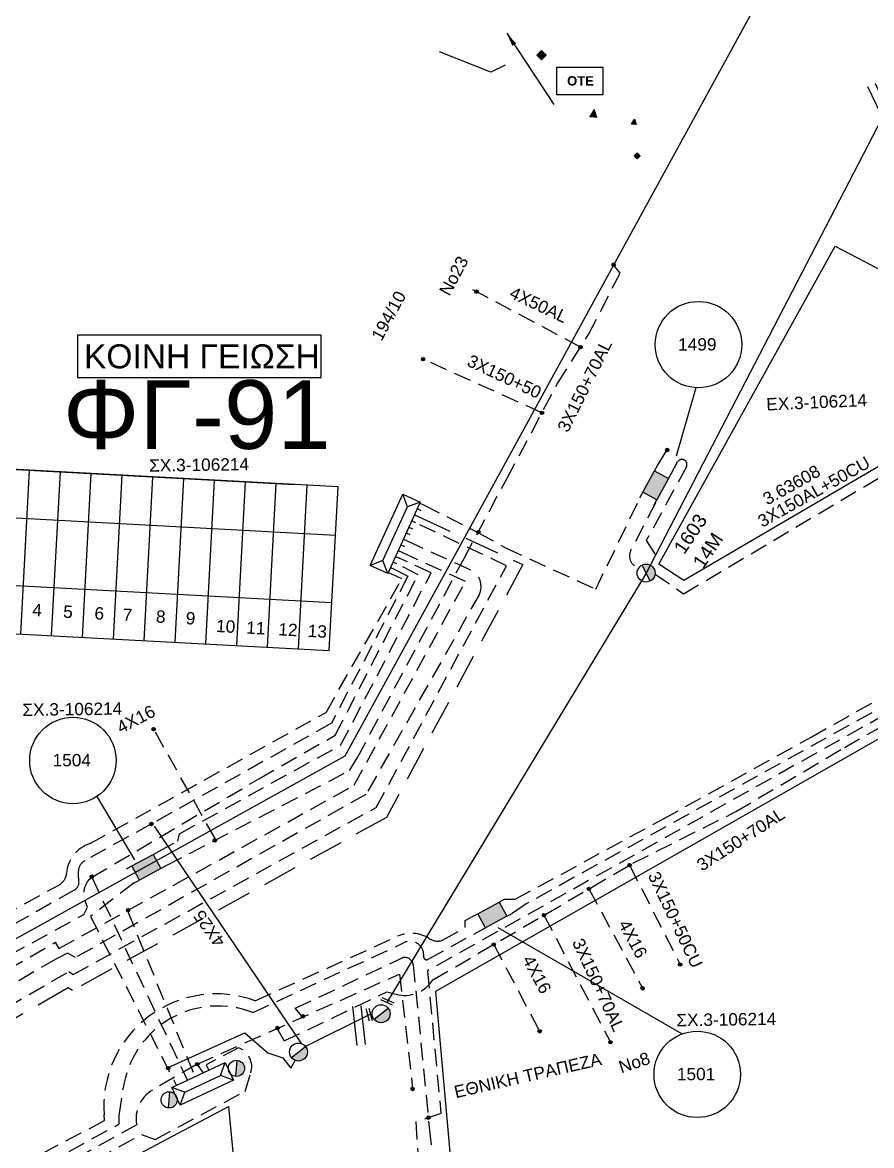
# Model space of a CAD drawing. Header units: millimetres. Extents: x 2101 to 3312, y 775 to 1363.
# Drawn here: x 2515.5 to 2577.4, y 827.7 to 909.6 of the extents above; entities that cross this region are included whole.
import ezdxf
from ezdxf.enums import TextEntityAlignment as Align

# ---------------------------------------------------------------- set-up
doc = ezdxf.new("R2010")
doc.units = ezdxf.units.MM
doc.linetypes.add('DASHED', pattern=[19.05, 12.7, -6.35])
for name, color, linetype in [('Link Box 4 Διευθύνσεων', 7, 'Continuous'), ('Pillar OTE', 7, 'Continuous'), ('Άγνωστα', 7, 'Continuous'), ('Ασφαλειοκιβώτια Χ.Τ 13 αναχωρήσεων', 7, 'Continuous'), ('Γυμνά εναέρια ΧΤ (3Φ)   4x50AL', 7, 'Continuous'), ('Εναέρια παροχή ΧΤ 4x16', 7, 'SYN_LINE'), ('Επιγραφές - Σχήματα', 7, 'Continuous'), ('Καλώδια ΧΤ   3x150+50CU', 7, 'DASHED'), ('Καλώδια ΧΤ   3x150+70AL', 7, 'DASHED'), ('Καλώδια ΧΤ   3x150AL+50CU', 7, 'DASHED'), ('Καλώδια ΧΤ   3x150AL+50XLPE', 7, 'DASHED'), ('Μηχανική τομή', 7, 'Continuous'), ('Στύλος ΦΜ', 7, 'Continuous'), ('Στύλος ΦΜ @ 1', 7, 'Continuous'), ('Συνδέσεις', 7, 'Continuous'), ('Συνεστραμμένα ΧΤ   3x70+54.6+25 AL', 7, 'SYN_LINE'), ('Τομή', 7, 'Continuous'), ('Υποσταθμός εναέριος 2 στύλων', 7, 'Continuous'), ('Υποσταθμός πόλεως', 7, 'Continuous'), ('Υπόβαθρο ΔΕΗ', 7, 'Continuous'), ('Υπόγεια καλώδια Παροχών ΧΤ   .0225', 7, 'DASHED'), ('Υπόγεια καλώδια Παροχών ΧΤ   4x25', 7, 'DASHED')]:
    doc.layers.add(name, color=color, linetype=linetype)
doc.styles.add('arial', font='arial.ttf')
doc.styles.get("Standard").update_dxf_attribs({"font": 'arial.ttf'})
doc.linetypes.add('SYN_LINE', pattern='A,0.5,-0.0001,["/\\/\\/\\/",Standard,S=0.1,R=0,X=0,Y=-0.05],-0.25', length=0.7501)
doc.dimstyles.new('ISO-25', dxfattribs={"dimtxt": 2.5, "dimasz": 2.5, "dimexe": 1.25, "dimexo": 0.625, "dimtad": 1, "dimtxsty": 'Standard', "dimcen": 2.5, "dimadec": 0, "dimazin": 0, "dimtfac": 1, "dimtmove": 0, "dimatfit": 3, "dimfxl": 1, "dimarcsym": 0})

# ---------------------------------------------------------------- blocks, each defined once
blk = doc.blocks.new('ΥΠΑΡΧΩΝ ΤΣΙΜΕΝΤΕΝΙΟΣ ΣΤΥΛΟΣ')
at = {"layer": 'Στύλος ΦΜ'}
blk.add_hatch(color=7, dxfattribs=at).paths.add_polyline_path([(-1.29, -2.28, 0.574793), (2.62, 0, 0.268822), (1.3, 2.27)])
at = {"layer": 'Στύλος ΦΜ', "color": 7}
blk.add_line((-1.29, -2.28), (1.3, 2.27), dxfattribs=at)
blk.add_circle((0, 0), 2.62, dxfattribs=at)
at = {"layer": 'Στύλος ΦΜ', "flags": 4}
for tag, p in [('ΑΡΙΘΜΟΣ', (-4.68, 8.05)), ('ΤΥΠΟΣ', (-4.91, 3.03))]:
    blk.add_attdef(tag, p, '', height=4, dxfattribs=at)
blk = doc.blocks.new('ΤΟΜΗ')
at = {"layer": 'Τομή', "ltscale": 40}
for p, q in [((-5.68, 0), (5.68, 0)), ((5.68, -2.33), (-5.68, -2.33))]:
    blk.add_line(p, q, dxfattribs=at)
blk = doc.blocks.new('ΜΗΧΑΝΙΚΗ ΤΟΜΗ')
at = {"layer": 'Μηχανική τομή', "ltscale": 40}
for p, q in [((-1.89, 0.78), (1.89, 0.78)), ((1.89, 0), (-1.89, 0))]:
    blk.add_line(p, q, dxfattribs=at)
blk = doc.blocks.new('ΥΠΟΣΤΑΘΜΟΣ ΕΝΑΕΡΙΟΣ ΕΠΙ 2 ΣΤΥΛΩΝ')
at = {"layer": 'Υποσταθμός εναέριος 2 στύλων', "linetype": 'Continuous'}
for points in [[(-11.97, -2.11, 0.574793), (-8.45, -0.07, 0.268822), (-9.64, 1.98)], [(9.68, -2.15, 0.574793), (13.19, -0.1, 0.268822), (12.01, 1.95)]]:
    blk.add_hatch(color=256, dxfattribs=at).paths.add_polyline_path(points)
for p, q in [((-11.97, -2.11), (-9.64, 1.98)), ((9.68, -2.15), (12.01, 1.95))]:
    blk.add_line(p, q, dxfattribs=at)
for centre in [(-10.81, -0.07), (10.84, -0.1)]:
    blk.add_circle(centre, 2.36, dxfattribs=at)
at = {"layer": 'Υποσταθμός πόλεως', "linetype": 'Continuous', "ltscale": 40}
blk.add_lwpolyline([(-8.57, 2.82), (8.57, 2.82), (8.57, -2.82), (-8.57, -2.82)], close=True, dxfattribs=at)
for points in [[(-5.75, 0), (-8.57, 2.82)], [(-8.57, -2.82), (-5.75, 0)], [(-5.75, 0), (5.75, 0)], [(5.75, 0), (8.57, 2.82)], [(8.57, -2.82), (5.75, 0)]]:
    blk.add_lwpolyline(points, dxfattribs=at)
at = {"layer": 'Υποσταθμός εναέριος 2 στύλων', "ltscale": 40, "flags": 1}
for tag, p in [('ΜΕΤΑΣΧΗΜΑΤΙΣΜΟΣ', (14.09, 2.51)), ('ΙΣΧΥΣ', (14.07, -0.28)), ('ΑΡΙΘΜΟΣ', (14.19, -3))]:
    blk.add_attdef(tag, p, '', height=1.8, dxfattribs=at)
blk = doc.blocks.new('LINK BOX 4 ΑΝΑΧΩΡΗΣΕΩΝ')
at = {"layer": 'Link Box 4 Διευθύνσεων', "ltscale": 40}
blk.add_hatch(color=256, dxfattribs=at).paths.add_polyline_path([(-3.54, 0), (-3.54, -4.67), (3.54, -4.67), (3.54, 0)])
for p, q in [((-3.54, 0), (-5.33, 0)), ((5.33, 0), (3.54, 0)), ((-3.54, -4.67), (-5.33, -4.67)), ((5.33, -4.67), (3.54, -4.67))]:
    blk.add_line(p, q, dxfattribs=at)
blk.add_lwpolyline([(-3.54, -4.67), (-3.54, 0), (3.54, 0), (3.54, -4.67)], close=True, dxfattribs=at)
blk = doc.blocks.new('_ΣΥΝΔΕΣΗ')
at = {"layer": 'Συνδέσεις', "linetype": 'SYN_LINE', "ltscale": 40}
blk.add_hatch(color=256, dxfattribs=at).paths.add_polyline_path([(0.5, -0.01, 1), (-0.5, -0.01, 1)])
at = {"layer": 'Συνδέσεις'}
blk.add_circle((0, -0.01), 0.5, dxfattribs=at)
blk = doc.blocks.new('ΑΣΦΑΛΕΙΟΚΙΒΩΤΙΟ ΥΠΟΣΤΑΘΜΟΥ 13 ΑΝΑΧΩΡΗΣΕΩΝ')
at = {"layer": 'Ασφαλειοκιβώτια Χ.Τ 13 αναχωρήσεων', "ltscale": 40}
for p, q in [((-23.86, 58.34), (23.96, 58.34)), ((-9.78, 58.34), (-9.78, -58.66)), ((9.87, 58.34), (9.87, -58.66)), ((23.96, 58.34), (23.96, -45.89)), ((-23.86, 49.34), (23.96, 49.34)), ((-23.86, 40.34), (23.96, 40.34)), ((-23.86, 31.34), (23.96, 31.34)), ((-23.86, 22.34), (23.96, 22.34)), ((-23.86, 13.34), (23.96, 13.34)), ((-23.86, 4.34), (23.96, 4.34)), ((-23.86, -4.66), (23.96, -4.66)), ((-23.86, -13.66), (23.96, -13.66)), ((-23.86, -22.66), (23.96, -22.66)), ((-23.86, -31.66), (23.96, -31.66)), ((-23.86, -40.66), (23.96, -40.66)), ((-23.86, -49.66), (23.96, -49.66))]:
    blk.add_line(p, q, dxfattribs=at)
at = {"layer": 'Ασφαλειοκιβώτια Χ.Τ 13 αναχωρήσεων'}
blk.add_lwpolyline([(-23.86, -58.66), (23.96, -58.66), (23.96, 58.34), (-23.86, 58.34)], close=True, dxfattribs=at)
for s, p in [('1', (-18.41, 55.03)), ('2', (-18.41, 46.46)), ('3', (-18.41, 37.39)), ('4', (-18.41, 28.36)), ('5', (-18.41, 19.35)), ('6', (-18.41, 10.22)), ('7', (-18.41, 1.97)), ('8', (-18.41, -7.71)), ('9', (-18.41, -16.41)), ('10', (-20.21, -25.37)), ('11', (-20.21, -34.17)), ('12', (-20.21, -43.54)), ('13', (-20.21, -52.1))]:
    blk.add_text(s, height=3.6, rotation=270, dxfattribs=at).set_placement(p)
at = {"layer": 'Ασφαλειοκιβώτια Χ.Τ 13 αναχωρήσεων', "ltscale": 40}
for tag, height, p in [('ΟΝΟΜΑ', 5, (1.15, 62.43)), ('ΚΕΙΜΕΝΟ 1', 2, (17.15, 53.4)), ('ΚΕΙΜΕΝΟ 2', 2, (17.15, 44.69)), ('ΚΕΙΜΕΝΟ 3', 2, (16.99, 35.93)), ('ΚΕΙΜΕΝΟ 4', 2, (16.99, 26.95)), ('ΚΕΙΜΕΝΟ 5', 2, (16.99, 18.11)), ('ΚΕΙΜΕΝΟ 6', 2, (16.99, 9.19)), ('ΚΕΙΜΕΝΟ 7', 2, (16.99, 0.11)), ('ΚΕΙΜΕΝΟ 8', 2, (16.99, -8.61)), ('ΚΕΙΜΕΝΟ 9', 2, (16.99, -17.74)), ('ΚΕΙΜΕΝΟ 10', 2, (16.99, -26.96)), ('ΚΕΙΜΕΝΟ 11', 2, (16.99, -36.04)), ('ΚΕΙΜΕΝΟ 12', 2, (16.99, -44.96)), ('ΚΕΙΜΕΝΟ 13', 2, (16.99, -54.16)), ('ΣΧ', 2, (1.2, -60.52))]:
    blk.add_attdef(tag, text='', height=height, dxfattribs=at).set_placement(p, align=Align.MIDDLE_CENTER)
blk = doc.blocks.new('ΥΠΟΣΤΑΘΜΟΣ ΠΟΛΕΩΣ 13 ΑΝΑΧΩΡΗΣΕΩΝ')
at = {"layer": 'Υποσταθμός πόλεως', "ltscale": 40}
for p, q in [((-11.12, -2.82), (-11.12, -4)), ((-9.53, -2.82), (-9.53, -4)), ((-7.77, -2.82), (-7.77, -4)), ((-5.99, -2.82), (-5.99, -4)), ((-4.14, -2.82), (-4.14, -4)), ((-2.3, -2.82), (-2.3, -4)), ((-0.43, -2.82), (-0.43, -4)), ((1.54, -2.82), (1.54, -4)), ((3.43, -2.82), (3.43, -4)), ((5.39, -2.82), (5.39, -4)), ((7.32, -2.82), (7.32, -4)), ((9.32, -2.82), (9.32, -4)), ((11.11, -2.82), (11.11, -4))]:
    blk.add_line(p, q, dxfattribs=at)
blk.add_lwpolyline([(-11.43, 2.82), (11.43, 2.82), (11.43, -2.82), (-11.43, -2.82)], close=True, dxfattribs=at)
for points in [[(-8.62, 0), (-11.43, 2.82)], [(-11.43, -2.82), (-8.62, 0)], [(-8.62, 0), (8.62, 0)], [(8.62, 0), (11.43, 2.82)], [(11.43, -2.82), (8.62, 0)]]:
    blk.add_lwpolyline(points, dxfattribs=at)
at = {"layer": 'Υποσταθμός πόλεως', "linetype": 'SYN_LINE', "ltscale": 40, "flags": 1}
for tag, p in [('ΜΕΤΑΣΧΗΜΑΤΙΣΜΟΣ', (12.22, 1.68)), ('ΙΣΧΥΣ', (12.2, -1.11)), ('ΑΡΙΘΜΟΣ', (12.32, -3.83))]:
    blk.add_attdef(tag, p, '', height=1.8, dxfattribs=at)
blk = doc.blocks.new('PILLAR ΟΤΕ')
at = {"layer": 'Pillar OTE', "ltscale": 40}
blk.add_lwpolyline([(-3.31, 2.02), (3.39, 2.02), (3.39, -1.99), (-3.31, -1.99)], close=True, dxfattribs=at)
at = {"layer": 'Pillar OTE', "insert": (-1.81, 0.71), "char_height": 1.3575, "width": 109.961, "attachment_point": 1}
blk.add_mtext('{\\fArial|b1|i0|c161|p34;OTE}', dxfattribs=at)
blk = doc.blocks.new('TSONTA XT1')
at = {"ltscale": 40}
h = blk.add_hatch(color=256, dxfattribs=at)
h.dxf.hatch_style = 1
h.paths.add_polyline_path([(595.96, 2487.66), (597.07, 2488.77), (595.96, 2489.87), (594.85, 2488.77)])
blk.add_lwpolyline([(594.85, 2488.77), (595.96, 2489.87), (597.07, 2488.77), (595.96, 2487.66)], close=True, dxfattribs=at)

msp = doc.modelspace()

# ---------------------------------------------------------------- hatches: boundary and pattern name
at = {"layer": 'Pillar OTE', "ltscale": 40}
h = msp.add_hatch(color=256, dxfattribs=at)
h.dxf.hatch_style = 1
h.paths.add_polyline_path([(2557.406, 902.635), (2557.164, 903.333), (2556.779, 902.692)])
h = msp.add_hatch(color=256, dxfattribs=at)
h.dxf.hatch_style = 1
h.paths.add_polyline_path([(2560.224, 902.155), (2560.086, 902.55), (2559.869, 902.187)])

# ---------------------------------------------------------------- linework, layer by layer
msp.add_lwpolyline([(2559.869, 902.187), (2560.086, 902.55), (2560.224, 902.155), (2559.869, 902.187)], dxfattribs=at)
at = {"layer": 'Άγνωστα', "color": 27}
for points in [[(2580.168, 906.567), (2560.941, 869.464)], [(2560.941, 869.464), (2542.042, 838.16)], [(2540.857, 837.304), (2536.129, 834.96)], [(2526.066, 833.411), (2531.695, 835.95), (2533.377, 834.495), (2534.479, 834.122), (2535.059, 833.375), (2535.37, 833.949)]]:
    msp.add_lwpolyline(points, dxfattribs=at)
at = {"layer": 'Άγνωστα', "color": 27, "linetype": 'DASHED', "ltscale": 0.1}
for points in [[(2553.352, 881.141), (2544.69, 885.052)], [(2561.763, 877.292), (2562.444, 878.413)], [(2544.723, 874.44), (2548.687, 872.415), (2550.708, 871.298), (2550.708, 871.298), (2550.708, 871.298), (2557.266, 868.281), (2560.594, 875.15)], [(2523.634, 846.879), (2520.459, 844.438), (2526.726, 832.113)]]:
    msp.add_lwpolyline(points, dxfattribs=at)
for points in [[(2562.788, 876.733), (2563.237, 877.556, -1), (2563.872, 877.21), (2560.954, 871.824), (2561.625, 870.784)], [(2561.619, 874.591), (2559.836, 871.143, 0.471444), (2560.397, 869.829, 27.387813)]]:
    msp.add_lwpolyline(points, format="xyb", dxfattribs=at)
at = {"layer": 'Άγνωστα', "color": 2, "linetype": 'DASHED', "ltscale": 0.1}
msp.add_lwpolyline([(2520.561, 847.295), (2527.525, 832.488)], dxfattribs=at)
at = {"layer": 'Άγνωστα', "color": 30, "linetype": 'DASHED', "ltscale": 0.1}
msp.add_lwpolyline([(2523.158, 844.856), (2528.072, 832.745)], dxfattribs=at)
at = {"layer": 'Άγνωστα', "color": 133, "linetype": 'DASHED', "ltscale": 0.1}
msp.add_lwpolyline([(2528.234, 833.673), (2542.977, 840.235), (2543.929, 831.864)], dxfattribs=at)
at = {"layer": 'Γυμνά εναέρια ΧΤ (3Φ)   4x50AL', "color": 27, "linetype": 'DASHED', "ltscale": 0.1}
msp.add_lwpolyline([(2556.159, 885.926), (2548.32, 890.112)], dxfattribs=at)
at = {"layer": 'Εναέρια παροχή ΧΤ 4x16', "linetype": 'DASHED', "ltscale": 0.1}
msp.add_lwpolyline([(2529.535, 850.111), (2525.062, 858.091)], dxfattribs=at)
at = {"layer": 'Εναέρια παροχή ΧΤ 4x16', "color": 133, "linetype": 'DASHED', "ltscale": 0.1}
for points in [[(2556.773, 846.443), (2560.685, 839.2)], [(2549.837, 842.397), (2553.185, 836.067)]]:
    msp.add_lwpolyline(points, dxfattribs=at)
at = {"layer": 'Επιγραφές - Σχήματα', "color": 190}
msp.add_lwpolyline([(2519.51, 883.718), (2537.266, 883.718), (2537.266, 886.805), (2519.51, 886.805)], close=True, dxfattribs=at)
at = {"layer": 'Επιγραφές - Σχήματα'}
for points in [[(2564.566, 882.963), (2563.131, 877.989)], [(2520.929, 853.183), (2523.657, 848.572)], [(2563.547, 835.874), (2550.164, 843.611)]]:
    msp.add_lwpolyline(points, dxfattribs=at)
for centre in [(2564.754, 886.107), (2519.181, 855.802), (2564.664, 832.929)]:
    msp.add_circle(centre, 3.149, dxfattribs=at)
at = {"layer": 'Καλώδια ΧΤ   3x150+50CU', "color": 27, "linetype": 'DASHED', "ltscale": 0.1}
msp.add_lwpolyline([(2543.524, 871.816), (2548.398, 869.575, -0.334185), (2548.801, 867.924), (2540.529, 853.327), (2519.367, 841.438), (2518.775, 841.763), (2517.975, 841.355), (2491.345, 825.709), (2483.118, 821.087, 0.198289), (2480.901, 818.275), (2473.848, 803.297), (2477.393, 801.128), (2477.651, 801.303, -0.33903), (2478.758, 801.239, -0.559377), (2478.636, 800.484, -0.373747)], format="xyb", dxfattribs=at)
at = {"layer": 'Καλώδια ΧΤ   3x150+50CU', "color": 30, "ltscale": 0.1}
msp.add_lwpolyline([(2441.875, 785.895), (2445.096, 788.205), (2446.378, 788.205), (2446.081, 788.635, -0.779766), (2447.843, 790.643, 0.028875), (2449.684, 789.829), (2472.421, 802.528), (2479.674, 819.098), (2481.367, 821.589), (2517.896, 842.554), (2518.162, 842.09), (2539.675, 854), (2547.773, 868.84), (2543.138, 870.972)], format="xyb", dxfattribs=at)
at = {"layer": 'Καλώδια ΧΤ   3x150+50CU', "color": 2, "ltscale": 0.1}
msp.add_lwpolyline([(2520.252, 845.104), (2520.06, 845.618, -0.33589), (2520.561, 847.295), (2532.717, 854.458), (2538.281, 857.64), (2544.343, 869.336), (2542.762, 870.147)], format="xyb", dxfattribs=at)
at = {"layer": 'Καλώδια ΧΤ   3x150+50CU', "color": 0, "ltscale": 0.1}
msp.add_lwpolyline([(2525.424, 849.171), (2526.821, 849.926), (2526.958, 850.465), (2538.683, 856.916), (2545.271, 869.466), (2542.947, 870.552)], dxfattribs=at)
at = {"layer": 'Καλώδια ΧΤ   3x150+50CU', "ltscale": 0.1}
msp.add_lwpolyline([(2542.578, 869.745), (2543.588, 869.224), (2538.016, 858.511), (2524.899, 851.176), (2520.04, 848.497, 0.21308), (2519.608, 847.927, 0.114138), (2519.608, 847.095, -0.340884), (2519.263, 846.341), (2493.831, 831.944), (2493.167, 832.682), (2482.915, 827.11), (2481.421, 827.681)], format="xyb", dxfattribs=at)
at = {"layer": 'Καλώδια ΧΤ   3x150+50CU', "color": 2, "ltscale": 0.1}
msp.add_lwpolyline([(2450.13, 842.319), (2462.788, 834.935), (2463.991, 835.44), (2467.516, 833.629), (2467.503, 832.419), (2475.098, 828.343), (2483.07, 823.886), (2497.301, 831.698), (2509.542, 838.854), (2519.966, 844.576), (2520.252, 845.104)], dxfattribs=at)
at = {"layer": 'Καλώδια ΧΤ   3x150+70AL', "color": 27, "ltscale": 0.1}
msp.add_lwpolyline([(2525.978, 848.144), (2539.319, 855.062), (2539.926, 856.029), (2547.702, 870.574), (2550.782, 876.333), (2554.495, 883.279), (2556.735, 886.842), (2559.04, 891.319), (2558.471, 892.05)], dxfattribs=at)
at = {"layer": 'Καλώδια ΧΤ   3x150+70AL', "color": 133, "ltscale": 0.1}
msp.add_lwpolyline([(2534.025, 836.345), (2534.576, 835.361), (2542.048, 838.937), (2542.723, 838.761, 0.3244), (2545.396, 839.806), (2559.979, 848.313), (2567.475, 852.075), (2575.385, 856.754), (2580.632, 859.71), (2580.737, 860.058, -0.251021), (2582.343, 861.662), (2585.126, 863.181), (2585.239, 863.559, -0.446979), (2588.142, 864.928), (2592.73, 867.287), (2592.821, 867.618, -0.418915), (2595.639, 869.196), (2613.498, 879.426), (2619.867, 876.116), (2610.194, 857.512), (2607.057, 858.873)], format="xyb", dxfattribs=at)
at = {"layer": 'Καλώδια ΧΤ   3x150+70AL', "color": 85, "linetype": 'DASHED', "ltscale": 0.1}
msp.add_lwpolyline([(2466.515, 857.985), (2466.711, 857.658, -0.659902), (2465.33, 855.744), (2455.66, 837.7), (2462.907, 833.789), (2462.228, 831.647, 0.386331), (2462.773, 830.461), (2479.554, 820.954), (2483.661, 818.768), (2497.033, 825.349), (2496.223, 827.247), (2518.874, 840.424), (2519.201, 840.203), (2541.283, 852.384), (2550.772, 869.992), (2544.128, 873.138)], format="xyb", dxfattribs=at)
at = {"layer": 'Καλώδια ΧΤ   3x150+70AL', "color": 151, "ltscale": 0.1}
msp.add_lwpolyline([(2467.309, 830.343), (2470.343, 833.659), (2475.945, 830.812, 0.255264), (2477.319, 830.853), (2478.406, 832.078), (2483.615, 829.604), (2487.288, 831.33), (2488.397, 831.068), (2492.997, 833.538, -0.308435), (2493.945, 833.438), (2518.197, 846.752, 0.257899), (2518.719, 847.577, -0.314962), (2520.431, 849.741), (2537.623, 859.311), (2543.154, 869.041), (2542.413, 869.384)], format="xyb", dxfattribs=at)
at = {"layer": 'Καλώδια ΧΤ   3x150+70AL', "color": 133, "ltscale": 0.1}
msp.add_lwpolyline([(2553.499, 844.533), (2558.34, 835.269)], dxfattribs=at)
at = {"layer": 'Καλώδια ΧΤ   3x150AL+50CU', "color": 27, "ltscale": 0.1}
msp.add_lwpolyline([(2561.591, 869.392), (2563.671, 867.948), (2580.306, 877.833), (2580.998, 877.496), (2606.206, 892.1), (2606.037, 878.734), (2612.911, 882.785), (2623.357, 877.24), (2610.984, 854.336), (2605.912, 856.69)], dxfattribs=at)
at = {"layer": 'Καλώδια ΧΤ   3x150AL+50CU', "color": 173, "ltscale": 0.1}
for points in [[(2550.625, 845.687), (2551.391, 845.687), (2562.152, 851.52), (2572.954, 857.501), (2578.289, 860.497, 0.277725), (2578.505, 860.878, -0.230888), (2579.06, 862.089), (2583.647, 864.486), (2584.016, 865.088, -0.323256), (2587.88, 866.701), (2591.014, 868.477), (2591.22, 868.971, -0.341394), (2595.637, 871.486), (2609.123, 879.652), (2613.203, 881.997), (2622.3, 876.998), (2610.744, 855.177), (2606.143, 857.271)], [(2480.766, 826.712), (2483.02, 825.783), (2492.287, 831.22), (2499.834, 817.98), (2515.294, 826.31), (2521.48, 829.553), (2521.449, 829.985, -0.544146), (2532.463, 838.295), (2542.838, 842.995, -0.256703), (2545.155, 842.816, 0.247489), (2546.149, 842.721), (2547.753, 843.626), (2547.753, 844.152), (2548.281, 844.421)]]:
    msp.add_lwpolyline(points, format="xyb", dxfattribs=at)
at = {"layer": 'Καλώδια ΧΤ   3x150AL+50CU', "color": 85, "ltscale": 0.1}
for points in [[(2606.463, 857.793), (2610.521, 855.933), (2621.494, 876.724), (2613.166, 881.167), (2595.564, 870.612), (2595.365, 870.627, 0.342903), (2591.456, 868.039), (2588.15, 866.047), (2587.879, 866.047, 0.39358), (2584.09, 864.075), (2579.683, 861.753, 0.378977), (2579.244, 860.592, -0.445293), (2579.043, 860.201), (2552.213, 845.355), (2551.18, 844.66)], [(2479.757, 824.494), (2479.232, 823.671), (2483.977, 820.828), (2493.683, 826.219), (2499.096, 816.475), (2513.894, 824.541), (2522.559, 829.314), (2522.559, 829.926), (2522.845, 831.923, -0.484045), (2532.3, 837.427), (2543.317, 842.532, -0.584113), (2544.732, 841.515, 0.6371), (2545.057, 841.317), (2548.835, 843.394)]]:
    msp.add_lwpolyline(points, format="xyb", dxfattribs=at)
at = {"layer": 'Καλώδια ΧΤ   3x150AL+50CU', "color": 6, "ltscale": 0.1}
msp.add_lwpolyline([(2606.77, 858.327), (2610.263, 856.757), (2620.631, 876.479), (2613.266, 880.326), (2595.497, 869.811), (2595.227, 869.811, 0.302276), (2591.933, 867.62), (2588.094, 865.425), (2587.917, 865.484, 0.421658), (2584.647, 863.809), (2580.609, 861.628), (2580.022, 860.084), (2545.011, 840.477), (2545.989, 830.086), (2544.154, 829.456), (2545.258, 814.477), (2546.348, 813.005), (2547.26, 805.289)], format="xyb", dxfattribs=at)
at = {"layer": 'Καλώδια ΧΤ   3x150AL+50CU', "color": 133, "linetype": 'DASHED', "ltscale": 0.1}
msp.add_lwpolyline([(2559.741, 848.175), (2563.419, 840.931)], dxfattribs=at)
at = {"layer": 'Καλώδια ΧΤ   3x150AL+50CU', "color": 5, "ltscale": 0.1}
msp.add_lwpolyline([(2449.35, 841.423), (2454.232, 838.865), (2454.232, 836.821), (2460.469, 833.227), (2460.39, 832.221), (2459.996, 830.467), (2477.585, 820.789), (2484.12, 817.425), (2493.427, 822.159), (2497.567, 813.73), (2524.172, 828.556), (2525.162, 828.177), (2531.724, 831.69), (2532.141, 833.028, 0.397649), (2531.241, 834.87), (2528.891, 833.62), (2529.079, 833.219)], format="xyb", dxfattribs=at)
at = {"layer": 'Καλώδια ΧΤ   3x150AL+50CU', "color": 133, "ltscale": 0.1}
msp.add_lwpolyline([(2528.687, 833.035), (2528.234, 833.673), (2524.972, 831.78, 0.319918), (2523.826, 829.253), (2498.381, 815.166), (2493.255, 824.897), (2483.738, 819.862), (2478.395, 822.671), (2478.723, 823.976), (2471.722, 827.835), (2470.755, 828.485)], format="xyb", dxfattribs=at)
at = {"layer": 'Καλώδια ΧΤ   3x150AL+50XLPE', "linetype": 'DASHED', "ltscale": 0.2}
msp.add_lwpolyline([(2544.329, 873.578), (2551.962, 870.092), (2542.024, 851.65), (2519.149, 839.032), (2518.835, 839.244), (2497.49, 826.826), (2498.794, 823.768), (2484.106, 816.296), (2458.889, 829.928), (2459.366, 832.709), (2453.232, 836.243), (2453.232, 838.261), (2432.122, 849.353, -0.518332), (2428.042, 852.546), (2412.211, 860.674), (2402.19, 843.558, -0.370302), (2396.573, 840.829), (2380.618, 812.681), (2377.631, 807.223), (2389.594, 800.676)], format="xyb", dxfattribs=at)
at = {"layer": 'Συνεστραμμένα ΧΤ   3x70+54.6+25 AL', "color": 0, "linetype": 'Continuous', "ltscale": 0.2}
msp.add_line((2545.601, 838.969), (2549.811, 791.841), dxfattribs=at)
at = {"layer": 'Υπόβαθρο ΔΕΗ'}
for points in [[(2571.185, 1026.137), (2618.044, 1000.634), (2538.983, 856.129), (2482.954, 825.007), (2466.635, 833.671), (2553.446, 993.176), (2571.185, 1026.137)], [(2574.719, 893.288), (2590.856, 884.831), (2563.7, 868.929), (2561.863, 870.112), (2574.719, 893.288)], [(2613.695, 877.78), (2545.601, 838.969)]]:
    msp.add_lwpolyline(points, dxfattribs=at)
msp.add_lwpolyline([(2533.329, 800.83), (2530.534, 799.248), (2504.482, 813.304), (2504.186, 816.649), (2530.522, 830.583)], close=True, dxfattribs=at)
at = {"layer": 'Υπόγεια καλώδια Παροχών ΧΤ   .0225', "color": 133, "ltscale": 0.1}
msp.add_lwpolyline([(2535.89, 837.155), (2535.38, 837.74), (2543.109, 841.387, -0.515627), (2543.974, 840.902), (2545.144, 829.053), (2545.791, 822.505), (2546.177, 814.857), (2556.693, 815.704)], format="xyb", dxfattribs=at)
at = {"layer": 'Υπόγεια καλώδια Παροχών ΧΤ   4x25', "color": 27, "linetype": 'SYN_LINE', "ltscale": 10}
msp.add_lwpolyline([(2535.86, 835.162), (2525.131, 851.021)], dxfattribs=at)

# ---------------------------------------------------------------- block references
at = {"layer": 'Link Box 4 Διευθύνσεων', "xscale": 0.25, "yscale": 0.25, "zscale": 0.25}
for p, rotation in [((2562.15, 875.564), 241.3764660409246), ((2524.806, 847.512), 208.363903474907), ((2550.008, 844.027), 208.363903474907)]:
    msp.add_blockref('LINK BOX 4 ΑΝΑΧΩΡΗΣΕΩΝ', p, dxfattribs=dict(at, rotation=rotation))
at = {"layer": 'Pillar OTE', "xscale": 0.5, "yscale": 0.5, "zscale": 0.5}
msp.add_blockref('PILLAR ΟΤΕ', (2556.093, 905.316), dxfattribs=at)
at = {"layer": 'Ασφαλειοκιβώτια Χ.Τ 13 αναχωρήσεων', "xscale": 0.2500000000000416, "yscale": 0.2500000000000416, "zscale": 0.2500000000000416, "rotation": 86.93266084277361}
msp.add_blockref('ΑΣΦΑΛΕΙΟΚΙΒΩΤΙΟ ΥΠΟΣΤΑΘΜΟΥ 13 ΑΝΑΧΩΡΗΣΕΩΝ', (2523.529, 870.554), dxfattribs=at)
at = {"layer": 'Μηχανική τομή', "xscale": 0.2499999999999998, "yscale": 0.2499999999999998, "zscale": 0.2499999999999998}
for p, rotation in [((2542.12, 838.338), 156.3362049846089), ((2540.857, 837.304), 104.960386168418)]:
    msp.add_blockref('ΜΗΧΑΝΙΚΗ ΤΟΜΗ', p, dxfattribs=dict(at, rotation=rotation))
at = {"layer": 'Στύλος ΦΜ @ 1', "ltscale": 40}
ref = msp.add_blockref('ΥΠΑΡΧΩΝ ΤΣΙΜΕΝΤΕΝΙΟΣ ΣΤΥΛΟΣ', (2560.941, 869.464), dxfattribs=dict(at, xscale=0.2499999999999999, yscale=0.2499999999999999, zscale=0.2499999999999999, rotation=56.11631112796076))
ref.add_attrib('ΤΥΠΟΣ', '14M', (2565.094, 869.708), dxfattribs={"layer": 'Στύλος ΦΜ', "height": 1, "rotation": 56.11631, "flags": 4})
ref.add_attrib('ΑΡΙΘΜΟΣ', '1603', (2563.71, 870.754), dxfattribs={"layer": 'Στύλος ΦΜ', "height": 1, "rotation": 56.11631, "flags": 4})
at = {"layer": 'Στύλος ΦΜ @ 1', "ltscale": 40, "xscale": 0.25, "yscale": 0.25, "zscale": 0.25, "rotation": 338.0348720893729}
for p in [(2541.63, 837.348), (2535.615, 834.556)]:
    msp.add_blockref('ΥΠΑΡΧΩΝ ΤΣΙΜΕΝΤΕΝΙΟΣ ΣΤΥΛΟΣ', p, dxfattribs=at)
at = {"layer": 'Συνδέσεις'}
for name, p, xscale, yscale, zscale in [('TSONTA XT1', (2370.045, 141.853), 0.3075184835441075, 0.3075184835441075, 0.3075184835441075), ('TSONTA XT1', (2441.091, 402.108), 0.2, 0.2, 0.2), ('_ΣΥΝΔΕΣΗ', (2558.568, 891.926), 0.25, 0.25, 0.25), ('_ΣΥΝΔΕΣΗ', (2548.575, 889.975), 0.25, 0.25, 0.25), ('_ΣΥΝΔΕΣΗ', (2556.159, 885.926), 0.25, 0.25, 0.25), ('_ΣΥΝΔΕΣΗ', (2544.69, 885.052), 0.25, 0.25, 0.25), ('_ΣΥΝΔΕΣΗ', (2553.352, 881.141), 0.25, 0.25, 0.25), ('_ΣΥΝΔΕΣΗ', (2562.474, 878.432), 0.25, 0.25, 0.25), ('_ΣΥΝΔΕΣΗ', (2548.715, 872.438), 0.25, 0.25, 0.25), ('_ΣΥΝΔΕΣΗ', (2525.063, 858.094), 0.25, 0.25, 0.25), ('_ΣΥΝΔΕΣΗ', (2524.899, 851.176), 0.25, 0.25, 0.25), ('_ΣΥΝΔΕΣΗ', (2529.535, 849.989), 0.25, 0.25, 0.25), ('_ΣΥΝΔΕΣΗ', (2559.741, 848.175), 0.25, 0.25, 0.25), ('_ΣΥΝΔΕΣΗ', (2520.56, 847.338), 0.25, 0.25, 0.25), ('_ΣΥΝΔΕΣΗ', (2556.773, 846.443), 0.25, 0.25, 0.25), ('_ΣΥΝΔΕΣΗ', (2523.2, 844.893), 0.25, 0.25, 0.25), ('_ΣΥΝΔΕΣΗ', (2553.499, 844.533), 0.25, 0.25, 0.25), ('_ΣΥΝΔΕΣΗ', (2549.837, 842.397), 0.25, 0.25, 0.25), ('_ΣΥΝΔΕΣΗ', (2563.419, 840.931), 0.25, 0.25, 0.25), ('_ΣΥΝΔΕΣΗ', (2560.685, 839.2), 0.25, 0.25, 0.25), ('_ΣΥΝΔΕΣΗ', (2535.938, 837.158), 0.25, 0.25, 0.25), ('_ΣΥΝΔΕΣΗ', (2534.082, 836.306), 0.25, 0.25, 0.25), ('_ΣΥΝΔΕΣΗ', (2553.185, 836.067), 0.25, 0.25, 0.25), ('_ΣΥΝΔΕΣΗ', (2558.34, 835.269), 0.25, 0.25, 0.25), ('_ΣΥΝΔΕΣΗ', (2526.117, 833.39), 0.25, 0.25, 0.25), ('_ΣΥΝΔΕΣΗ', (2528.245, 833.665), 0.25, 0.25, 0.25), ('_ΣΥΝΔΕΣΗ', (2543.929, 831.864), 0.25, 0.25, 0.25), ('_ΣΥΝΔΕΣΗ', (2545.072, 829.771), 0.25, 0.25, 0.25)]:
    msp.add_blockref(name, p, dxfattribs=dict(at, xscale=xscale, yscale=yscale, zscale=zscale))
at = {"layer": 'Τομή', "xscale": 0.2499999999999996, "yscale": 0.2499999999999996, "zscale": 0.2499999999999996}
for p, rotation in [((2577.708, 903.606), 115.5775459483611), ((2540.308, 836.518), 276.282993640707)]:
    msp.add_blockref('ΤΟΜΗ', p, dxfattribs=dict(at, rotation=rotation))
at = {"layer": 'Υποσταθμός εναέριος 2 στύλων', "xscale": 0.25, "yscale": 0.25, "zscale": 0.25, "rotation": 25.18765729325096}
msp.add_blockref('ΥΠΟΣΤΑΘΜΟΣ ΕΝΑΕΡΙΟΣ ΕΠΙ 2 ΣΤΥΛΩΝ', (2528.633, 832.232), dxfattribs=at)
at = {"layer": 'Υποσταθμός πόλεως', "xscale": 0.2500000000000008, "yscale": 0.2500000000000008, "zscale": 0.2500000000000008, "rotation": 65.45088320881823}
msp.add_blockref('ΥΠΟΣΤΑΘΜΟΣ ΠΟΛΕΩΣ 13 ΑΝΑΧΩΡΗΣΕΩΝ', (2542.659, 872.329), dxfattribs=at)

# ---------------------------------------------------------------- texts
at = {"layer": 'Άγνωστα', "ltscale": 40, "char_height": 0.9, "width": 69.19041, "attachment_point": 1, "style": 'arial'}
for s, insert, rotation in [('No23', (2545.814, 890.017), 61.68911), ('194/10', (2540.874, 886.738), 61.68911), ('3X150+50', (2548.199, 885.424), 334.68499), ('EX.3-106214', (2569.674, 882.207), 2.50958), ('ΣX.3-106214', (2524.73, 877.753), 0.7954), ('3.63608', (2569.33, 875.168), 29.34048), ('ΣX.3-106214', (2515.493, 859.945), 0.7954), ('ΣX.3-106214', (2563.139, 837.33), 0.7954), ('No8', (2558.845, 833.849), 18.59815)]:
    msp.add_mtext(s, dxfattribs=dict(at, insert=insert, rotation=rotation))
at = {"layer": 'Γυμνά εναέρια ΧΤ (3Φ)   4x50AL', "ltscale": 40, "insert": (2551.288, 890.382), "char_height": 0.9, "width": 69.19041, "attachment_point": 1, "rotation": 334.68499, "style": 'arial'}
msp.add_mtext('4X50AL', dxfattribs=at)
at = {"layer": 'Εναέρια παροχή ΧΤ 4x16', "ltscale": 40, "char_height": 0.9, "width": 69.19041, "attachment_point": 1, "style": 'arial'}
for insert, rotation in [((2522.261, 858.542), 27.30886), ((2559.681, 844.308), 298.33346), ((2552.69, 841.719), 298.33346)]:
    msp.add_mtext('4X16', dxfattribs=dict(at, insert=insert, rotation=rotation))
at = {"layer": 'Επιγραφές - Σχήματα', "char_height": 0.9, "width": 8.55915, "attachment_point": 1}
for s, insert in [('1499', (2563.273, 886.579)), ('1504', (2517.701, 856.275)), ('1501', (2563.183, 833.402))]:
    msp.add_mtext(s, dxfattribs=dict(at, insert=insert))
at = {"layer": 'Επιγραφές - Σχήματα', "color": 190, "insert": (2519.987, 886.132), "char_height": 1.75, "width": 17.56555, "attachment_point": 1}
msp.add_mtext('KOINH ΓΕΙΩΣΗ', dxfattribs=at)
at = {"layer": 'Επιγραφές - Σχήματα', "ltscale": 40, "insert": (2518.449, 883.511), "char_height": 5, "width": 13.61067, "attachment_point": 1, "style": 'arial'}
msp.add_mtext('ΦΓ-91', dxfattribs=at)
at = {"layer": 'Επιγραφές - Σχήματα', "ltscale": 40, "insert": (2546.873, 832.064), "char_height": 0.9, "width": 28.88887, "attachment_point": 1, "rotation": 12.84685, "style": 'arial'}
msp.add_mtext('ΕΘΝΙΚΗ ΤΡΑΠΕΖΑ', dxfattribs=at)
at = {"layer": 'Καλώδια ΧΤ   3x150+70AL', "ltscale": 40, "char_height": 0.9, "width": 69.19041, "attachment_point": 1, "style": 'arial'}
for insert, rotation in [((2554.431, 880.047), 63.50707), ((2564.525, 848.457), 32.85224), ((2556.342, 842.947), 294.87197)]:
    msp.add_mtext('3X150+70AL', dxfattribs=dict(at, insert=insert, rotation=rotation))
at = {"layer": 'Καλώδια ΧΤ   3x150AL+50CU', "ltscale": 40, "char_height": 0.9, "width": 69.19041, "attachment_point": 1, "style": 'arial'}
for s, insert, rotation in [('3X150AL+50CU', (2568.967, 873.543), 29.34048), ('3X150+50CU', (2561.86, 847.82), 295.37483)]:
    msp.add_mtext(s, dxfattribs=dict(at, insert=insert, rotation=rotation))
at = {"layer": 'Υπόγεια καλώδια Παροχών ΧΤ   4x25', "ltscale": 40, "insert": (2529.603, 842.09), "char_height": 0.9, "width": 69.19041, "attachment_point": 1, "rotation": 125.58996, "style": 'arial'}
msp.add_mtext('4X25', dxfattribs=at)

# ---------------------------------------------------------------- leaders
at = {"layer": 'Επιγραφές - Σχήματα', "ltscale": 40}
msp.add_leader([(2550.783, 908.802), (2554.213, 903.603)], dimstyle='ISO-25', override={"dimasz": 1, "dimtad": 0}, dxfattribs=at)
at = {"layer": 'Επιγραφές - Σχήματα'}
msp.add_leader([(2550.675, 906.484), (2549.633, 905.965), (2545.894, 907.437)], dimstyle='ISO-25', override={"dimasz": 0.1, "dimgap": 0.625, "dimtad": 0}, dxfattribs=at)

doc.saveas('drawing.dxf')
